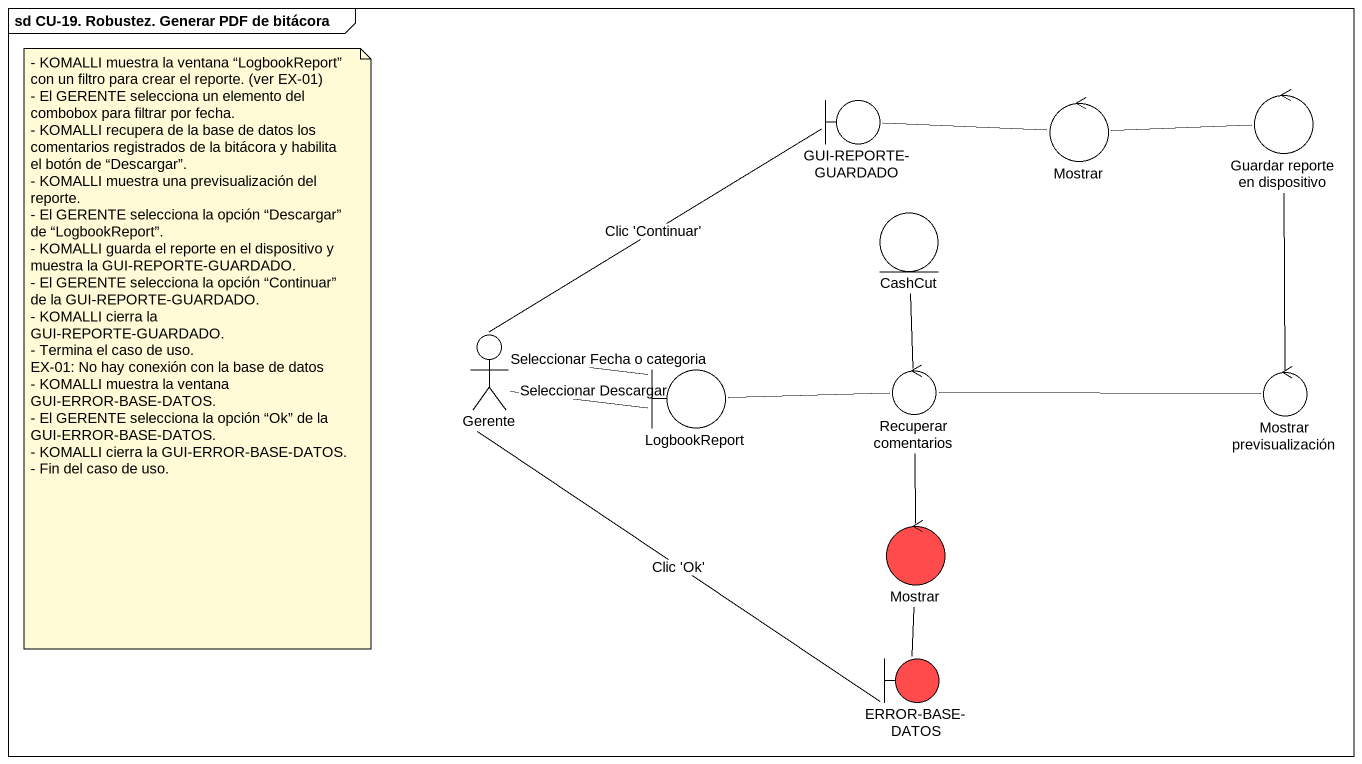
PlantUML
@startuml
mainframe sd CU-19. Robustez. Generar PDF de bitácora
boundary "GUI-REPORTE-GUARDADO" as GUI_REPORTE_GUARDADO
control Mostrar
control "Guardar reporte en dispositivo" as Guardar_reporte_en
entity CashCut
actor Gerente
boundary LogbookReport
control "Recuperar comentarios" as Recuperar_comentarios
control "Mostrar previsualización" as Mostrar_previsualización
control "Mostrar" as Mostrar_2 #FF4B4B
boundary "ERROR-BASE-DATOS" as ERROR_BASE_DATOS #FF4B4B
GUI_REPORTE_GUARDADO -- Gerente : Clic 'Continuar'
Mostrar -left- GUI_REPORTE_GUARDADO
Guardar_reporte_en -left- Mostrar
Gerente -right- LogbookReport : Seleccionar Descargar
Gerente -right- LogbookReport : Seleccionar Fecha o categoria
LogbookReport -right- Recuperar_comentarios
Recuperar_comentarios -up- CashCut
Recuperar_comentarios -right- Mostrar_previsualización
Recuperar_comentarios -- Mostrar_2
Mostrar_previsualización -up- Guardar_reporte_en
Mostrar_2 -- ERROR_BASE_DATOS
ERROR_BASE_DATOS -up- Gerente : Clic 'Ok'
note as N1
  - KOMALLI muestra la ventana “LogbookReport” con un filtro para crear el reporte. (ver EX-01)
  - El GERENTE selecciona un elemento del combobox para filtrar por fecha.
  - KOMALLI recupera de la base de datos los comentarios registrados de la bitácora y habilita el botón de “Descargar”.
  - KOMALLI muestra una previsualización del reporte.
  - El GERENTE selecciona la opción “Descargar” de “LogbookReport”.
  - KOMALLI guarda el reporte en el dispositivo y muestra la GUI-REPORTE-GUARDADO.
  - El GERENTE selecciona la opción “Continuar” de la GUI-REPORTE-GUARDADO.
  - KOMALLI cierra la GUI-REPORTE-GUARDADO.
  - Termina el caso de uso.
  EX-01: No hay conexión con la base de datos
  - KOMALLI muestra la ventana GUI-ERROR-BASE-DATOS.
  - El GERENTE selecciona la opción “Ok” de la GUI-ERROR-BASE-DATOS.
  - KOMALLI cierra la GUI-ERROR-BASE-DATOS.
  - Fin del caso de uso.
end note
@enduml
